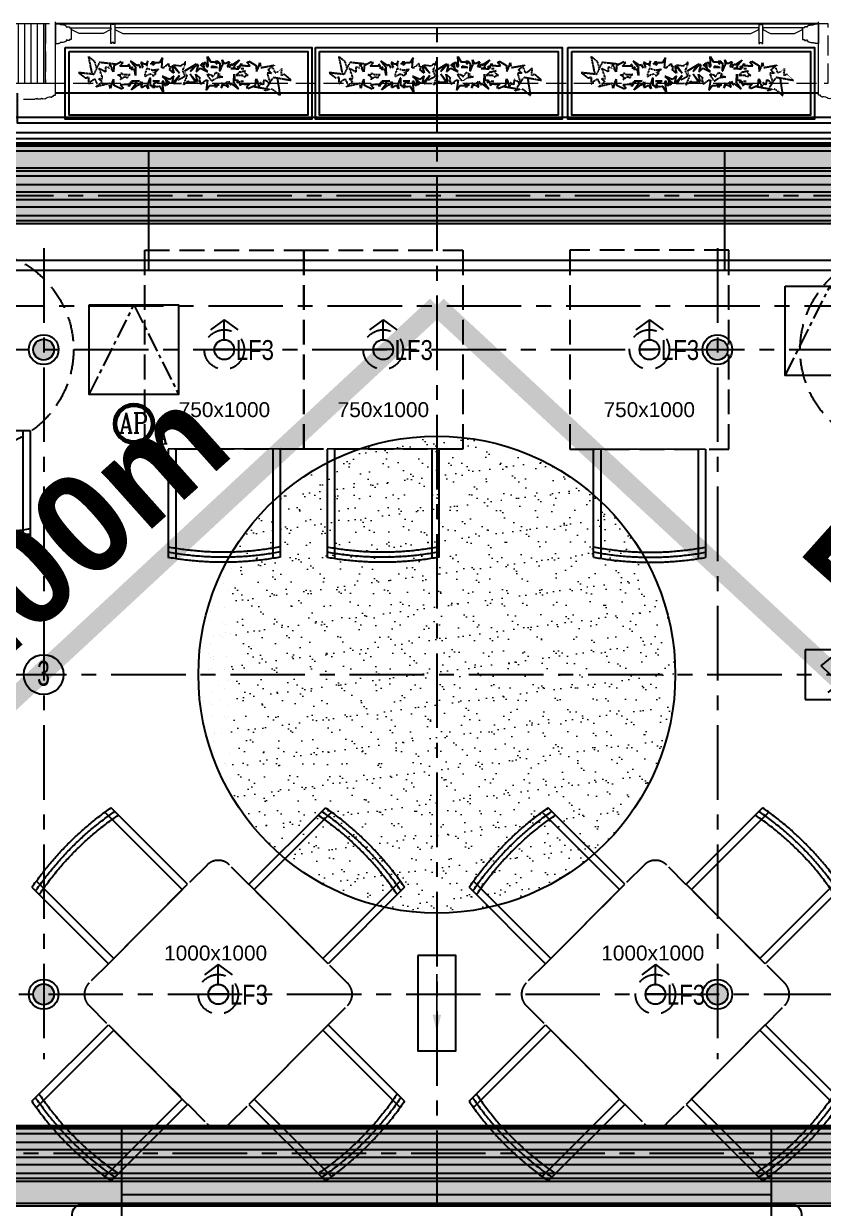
# Model space of a CAD drawing. Header units: millimetres. Extents: x -6033 to 120673, y -816267322945 to 90533.
# Drawn here: x 55271 to 59295, y 66680 to 72640 of the extents above; entities that cross this region are included whole.
import ezdxf
from ezdxf.enums import TextEntityAlignment as Align

# ---------------------------------------------------------------- set-up
doc = ezdxf.new("R2010")
doc.units = ezdxf.units.MM
for name, pattern in [('Hidden', [7.14375, 4.7625, -2.38125]), ('I-AR$0$CENTER', [2, 1.25, -0.25, 0.25, -0.25]), ('I-CEILING$0$CENTER', [2, 1.25, -0.25, 0.25, -0.25]), ('I-PLAN$0$ACAD_ISO02W100', [15, 12, -3]), ('I-PLAN$0$CENTER', [2, 1.25, -0.25, 0.25, -0.25]), ('I-PLAN$0$DASH', [0.35, 0.25, -0.1]), ('I-PLAN$0$DASHED', [19.05, 12.7, -6.35]), ('I-PLAN$0$HIDDEN2', [0.1875, 0.125, -0.0625])]:
    doc.linetypes.add(name, pattern=pattern)
for name, color, linetype, lineweight in [('I-AR$0$GZET_COL_GRID_1-200_轴线', 8, 'I-AR$0$CENTER', 25), ('I-AR$0$I-SCOPE', 252, 'Continuous', 35), ('I-CEILING$0$_ACM-A-DETL', 7, 'Continuous', 9), ('I-CEILING$0$_ACM-A-HACH', 251, 'Continuous', 9), ('I-CEILING$0$_ACM-E-EQMT-COMM', 3, 'Continuous', 35), ('I-PLAN$0$_ACM-A-WALL-HACH', 251, 'Continuous', 9), ('I-PLAN$0$I-PL-WALL-FHINISH', 73, 'Continuous', 13), ('I-PLAN$0$I-WALL', 6, 'Continuous', 13)]:
    doc.layers.add(name, color=color, linetype=linetype, lineweight=lineweight)
for name, color, linetype in [('I-AR$0$I-stairs', 2, 'Continuous'), ('I-CEILING$0$0-LIGHT-RC', 1, 'Continuous'), ('I-CEILING$0$0-LIGHT-TXT', 90, 'Continuous'), ('I-CEILING$0$EQUIP-消防', 3, 'Continuous'), ('I-CEILING$0$EQUIP_喷头', 90, 'Continuous'), ('I-CEILING$0$I-GRID', 252, 'I-CEILING$0$CENTER'), ('I-CEILING$0$I-RCP', 2, 'Continuous'), ('I-CEILING$0$I-RCP-AIR', 64, 'Continuous'), ('I-CEILING$0$I-RCP-COVER', 10, 'Continuous'), ('I-CEILING$0$I-RCP-REF', 3, 'Continuous'), ('I-PLAN$0$A-stairs', 2, 'Continuous'), ('I-PLAN$0$FURN', 1, 'Continuous'), ('I-PLAN$0$I-GRID', 252, 'I-PLAN$0$CENTER'), ('I-PLAN$0$I-PL-FURN', 1, 'I-PLAN$0$DASH'), ('I-PLAN$0$I-PL-IDS-MILL', 40, 'Continuous'), ('I-PLAN$0$I-PL-LIGHT', 1, 'I-PLAN$0$HIDDEN2'), ('I-PLAN$0$P-平面活动家具', 1, 'Continuous'), ('流线', 10, 'Continuous')]:
    doc.layers.add(name, color=color, linetype=linetype)
doc.styles.add('I-CEILING$0$_TEL_ATTDEF', font='GBENOR', dxfattribs={"width": 0.8, "height": 3, "bigfont": 'GBCBIG'})
doc.styles.add('I-CEILING$0$FS-B', font='romanc.shx', dxfattribs={"width": 0.8, "bigfont": 'zjdz.shx'})
doc.styles.add('I-CEILING$0$hztxt', font='ROS.shx', dxfattribs={"width": 0.7, "bigfont": 'HZTXT.shx'})
doc.styles.add('I-CEILING$0$I-CEILING$0$ar', font='arial.ttf', dxfattribs={"width": 0.8})
doc.styles.add('I-CEILING$0$Standard', font='arial.ttf')
doc.styles.add('I-CEILING$0$黑体', font='simhei.ttf', dxfattribs={"height": 600})
doc.styles.add('I-PLAN$0$Arial', font='ARIALUNI.ttf')
doc.styles.add('Key PLAN$0$Arial_B_2', font='arialbd.ttf', dxfattribs={"height": 5})

# ---------------------------------------------------------------- blocks, each defined once
blk = doc.blocks.new('I-AR$0$海龙_1211170131')
at = {"layer": 'I-AR$0$GZET_COL_GRID_1-200_轴线', "ltscale": 300}
blk.add_line((-2225, 70995), (116415, 70995), dxfattribs=at)
blk = doc.blocks.new('I-AR')
at = {"layer": 'I-AR$0$I-SCOPE'}
h = blk.add_hatch(dxfattribs=at)
h.set_pattern_fill('ANSI31', color=256, scale=200)
h.paths.add_polyline_path([(63300, 72640), (66630, 72640), (66630, 70889.4), (90600, 70890), (90600, 66390), (96650, 66390), (96650, 24876.4), (18340, 24876.4), (18340, 66390), (48090, 66390), (48090, 72640), (51400, 72640), (51400, 72649.9), (52869.5, 72649.9), (52869.5, 72640), (55240, 72640), (55240, 72790), (59460, 72790), (59460, 72640), (61830.5, 72640), (61830.5, 72649.9), (63300, 72649.9)], flags=16)
h.paths.add_polyline_path([(7330, 0), (7330, -1770), (11180, -1770), (11180, 0), (18450, 0), (18450, 2900), (27550, 2900), (27550, 18090), (37037.3, 18090), (37037.3, 17350), (96200, 17350), (96200, 18120), (114640, 18120), (114640, 84500), (0, 84500), (0, 0)])
at = {"layer": 'I-AR$0$I-stairs'}
for p, q in [((48630, 67090), (66100, 67090)), ((55765, 66390), (55765, 67090)), ((59035, 66390), (59035, 67090)), ((55765, 66750), (59035, 66750))]:
    blk.add_line(p, q, dxfattribs=at)
at = {"layer": 'I-AR$0$GZET_COL_GRID_1-200_轴线'}
blk.add_blockref('I-AR$0$海龙_1211170131', (225, 225), dxfattribs=at)
blk = doc.blocks.new('I-PLAN$0$091116-BRASSERIE$0$Floor_03$0$Y_03_Floor$0$3rd-Floor-rest$0$A$C41AE3FBC')
at = {"layer": 'I-PLAN$0$I-PL-FURN', "ltscale": 500}
for p, q in [((-9.62, -6), (-9.62, 15.76)), ((9.62, -6.06), (9.62, 15.7))]:
    blk.add_line(p, q, dxfattribs=at)
blk.add_lwpolyline([(11.12, 15.38), (11.12, -6.06), (-11.12, -6), (-11.12, 15.44)], dxfattribs=at)
for centre, radius, start, end in [((-0.15, -45.9), 62.31, 79.5796, 100.1371), ((-0.15, -45.25), 60.66, 79.2974, 100.4193), ((-0.14, -44.6), 59.02, 78.9991, 100.7176)]:
    blk.add_arc(centre, radius, start, end, dxfattribs=at)
blk = doc.blocks.new('I-PLAN$0$K_09291619781205151933')
at = {"layer": 'I-PLAN$0$I-PL-WALL-FHINISH'}
for points in [[(-1896.6, 97.3), (-1903.4, 97.3), (-1903.4, 100), (-1920, 100), (-1920, 0), (-1903.4, 0), (-1903.4, 2.7), (-1896.6, 2.7)], [(-1625.1, 100), (-1620.1, 100), (-1620.1, 0), (-1625.1, 0), (-1625.1, 5.1), (-1635, 5.1), (-1635, 0), (-1640, 0), (-1640, 100), (-1635, 100)], [(-1625.1, 100), (-1625.1, 95.4), (-1635, 95.4), (-1635, 100)], [(1625.1, 100), (1620.1, 100), (1620.1, 0), (1625.1, 0), (1625.1, 5.1), (1635, 5.1), (1635, 0), (1640, 0), (1640, 100), (1635, 100)], [(1625.1, 100), (1625.1, 95.4), (1635, 95.4), (1635, 100)], [(1896.6, 97.3), (1903.4, 97.3), (1903.4, 100), (1920, 100), (1920, 0), (1903.4, 0), (1903.4, 2.7), (1896.6, 2.7)]]:
    blk.add_lwpolyline(points, dxfattribs=at)
for points in [[(-1864.5, 84.5), (-1864.5, 81.8), (-1861.1, 81.8), (-1861.1, 84.5), (-1849.6, 84.5), (-1849.6, 80), (-1840, 80), (-1840, 20), (-1849.6, 20), (-1849.6, 15.5), (-1861.1, 15.5), (-1861.1, 18.2), (-1864.5, 18.2), (-1864.5, 15.5, -0.002927)], [(1864.5, 84.5), (1864.5, 81.8), (1861.1, 81.8), (1861.1, 84.5), (1849.6, 84.5), (1849.6, 80), (1840, 80), (1840, 20), (1849.6, 20), (1849.6, 15.5), (1861.1, 15.5), (1861.1, 18.2), (1864.5, 18.2), (1864.5, 15.5, 0.002927)]]:
    blk.add_lwpolyline(points, format="xyb", dxfattribs=at)
for points in [[(-1840, 80), (-1640, 80), (-1640, 70), (-1680, 50), (-1800, 50), (-1840, 70)], [(1620.1, 80), (-1620.1, 80), (-1620.1, 70), (-1580.1, 50), (1580.1, 50), (1620.1, 70)], [(1840, 80), (1640, 80), (1640, 70), (1680, 50), (1800, 50), (1840, 70)]]:
    blk.add_lwpolyline(points, close=True, dxfattribs=at)
for points in [[(-1893.7, 95), (-1894.1, 94.9), (-1894.4, 95), (-1894.9, 95.1), (-1895.4, 95.4), (-1895.8, 95.8), (-1896.3, 96.5), (-1896.6, 97.3)], [(-1885.1, 94.3), (-1887.4, 94.6), (-1890.9, 94.9), (-1892.3, 95), (-1893.7, 95)], [(-1864.5, 84.5), (-1864.8, 85.9), (-1865.4, 87.1), (-1869.1, 90.2), (-1872.6, 92), (-1878.1, 93.4), (-1885.1, 94.3)], [(1864.5, 84.5), (1864.8, 85.9), (1865.4, 87.1), (1869.1, 90.2), (1872.6, 92), (1878.1, 93.4), (1885.1, 94.3)], [(1885.1, 94.3), (1887.4, 94.6), (1890.9, 94.9), (1892.3, 95), (1893.7, 95)], [(1893.7, 95), (1894.1, 94.9), (1894.4, 95), (1894.9, 95.1), (1895.4, 95.4), (1895.8, 95.8), (1896.3, 96.5), (1896.6, 97.3)], [(-1893.7, 5), (-1894.1, 5.1), (-1894.4, 5), (-1894.9, 4.9), (-1895.4, 4.6), (-1895.8, 4.2), (-1896.3, 3.5), (-1896.6, 2.7)], [(-1885.1, 5.7), (-1887.4, 5.4), (-1890.9, 5.1), (-1892.3, 5), (-1893.7, 5)], [(-1864.5, 15.5), (-1864.8, 14.1), (-1865.4, 12.9), (-1869.1, 9.8), (-1872.6, 8), (-1878.1, 6.6), (-1885.1, 5.7)], [(1864.5, 15.5), (1864.8, 14.1), (1865.4, 12.9), (1869.1, 9.8), (1872.6, 8), (1878.1, 6.6), (1885.1, 5.7)], [(1885.1, 5.7), (1887.4, 5.4), (1890.9, 5.1), (1892.3, 5), (1893.7, 5)], [(1893.7, 5), (1894.1, 5.1), (1894.4, 5), (1894.9, 4.9), (1895.4, 4.6), (1895.8, 4.2), (1896.3, 3.5), (1896.6, 2.7)]]:
    blk.add_spline(points, degree=3, dxfattribs=at)
blk = doc.blocks.new('I-PLAN$0$K_09291619781205185865')
at = {"layer": 'I-PLAN$0$I-PL-IDS-MILL'}
blk.add_lwpolyline([(2869.4, 1800), (-3010.6, 1800, 0.414214), (-3510.6, 1300), (-3510.6, 550, 0.554397), (-3222.8, 370.3), (-3262.3, 451.1, -0.554397), (-3420.6, 550), (-3420.6, 1300, -0.414214), (-3010.6, 1710), (2869.4, 1710, -0.414214), (3279.4, 1300), (3279.4, 550, -0.554397), (3121.2, 451.1), (3081.7, 370.3, 0.554397), (3369.4, 550), (3369.4, 1300, 0.414214)], format="xyb", close=True, dxfattribs=at)
at = {"layer": 'I-PLAN$0$I-PL-IDS-MILL', "color": 8}
blk.add_lwpolyline([(3243.6, 431.3), (3259.5, 405.8, 0.258654), (3339.4, 550), (3339.4, 1300, 0.414214), (2869.4, 1770), (-3010.6, 1770, 0.414214), (-3480.6, 1300), (-3480.6, 550, 0.258654), (-3400.6, 405.8), (-3384.7, 431.3, -0.258654), (-3450.6, 550), (-3450.6, 1300, -0.414214), (-3010.6, 1740), (2869.4, 1740, -0.414214), (3309.4, 1300), (3309.4, 550, -0.258654)], format="xyb", close=True, dxfattribs=at)
for points in [[(-1520.6, 1110), (-1520.6, 1710)], [(1379.4, 1110), (1379.4, 1710)]]:
    blk.add_lwpolyline(points, dxfattribs=at)
at = {"layer": 'I-PLAN$0$I-PL-IDS-MILL'}
blk.add_lwpolyline([(-3247.2, 420.3), (-2970.6, 420.3, 0.414214), (-2870.6, 520.3), (-2870.6, 930, -0.414214), (-2640.6, 1160), (2499.4, 1160, -0.414214), (2729.4, 930), (2729.4, 520.3, 0.414214), (2829.4, 420.3), (3106.1, 420.3)], format="xyb", dxfattribs=at)
at = {"layer": 'I-PLAN$0$I-PL-IDS-MILL', "color": 8}
blk.add_lwpolyline([(-3222.8, 370.3), (-2970.6, 370.3, 0.414214), (-2820.6, 520.3), (-2820.6, 930, -0.414214), (-2640.6, 1110), (2499.4, 1110, -0.414214), (2679.4, 930), (2679.4, 520.3, 0.414214), (2829.4, 370.3), (3081.7, 370.3)], format="xyb", dxfattribs=at)
blk = doc.blocks.new('I-PLAN$0$2008092313492155')
at = {"color": 8}
for p, q in [((138, 183), (67, 32)), ((341, 160), (138, 183)), ((-125, 54), (-36, -13)), ((67, 32), (-125, 54)), ((-36, -13), (0, 0)), ((0, 0), (-1, -88)), ((-1, -88), (50, -41)), ((50, -41), (79, -25)), ((79, -25), (109, -88))]:
    blk.add_line(p, q, dxfattribs=at)
at = {"color": 8, "linetype": 'Continuous'}
for p, q in [((272, 177), (263, 132)), ((285, 122), (272, 177)), ((413, 191), (328, 145)), ((395, 135), (435, 180)), ((413, 179), (413, 191)), ((435, 180), (413, 179)), ((413, 179), (413, 179)), ((435, 180), (435, 180)), ((504, 161), (503, 137)), ((525, 127), (504, 161)), ((504, 161), (504, 161)), ((623, 139), (530, 203)), ((530, 203), (602, 117)), ((635, 151), (623, 150)), ((623, 150), (623, 139)), ((623, 150), (623, 150)), ((635, 151), (635, 151)), ((660, 109), (635, 151)), ((669, 182), (658, 181)), ((658, 181), (683, 119)), ((658, 181), (658, 181)), ((669, 182), (669, 182)), ((700, 162), (669, 182)), ((700, 162), (700, 162)), ((711, 162), (700, 162)), ((711, 162), (711, 162)), ((721, 162), (711, 162)), ((722, 152), (721, 162)), ((748, 201), (722, 152)), ((733, 141), (748, 201)), ((798, 164), (776, 163)), ((798, 186), (798, 164)), ((798, 186), (798, 186)), ((809, 186), (798, 186)), ((809, 186), (809, 186)), ((819, 186), (809, 186)), ((812, 146), (831, 186)), ((843, 176), (812, 146)), ((819, 186), (819, 186)), ((831, 186), (819, 186)), ((864, 177), (843, 176)), ((843, 176), (843, 176)), ((864, 177), (864, 177)), ((886, 177), (864, 177)), ((886, 177), (886, 177)), ((896, 177), (886, 177)), ((934, 242), (896, 177)), ((896, 177), (896, 177)), ((923, 114), (934, 242)), ((1211, 79), (1358, 166)), ((1358, 166), (1284, 68)), ((1284, 68), (1367, 156)), ((1379, 155), (1354, 66)), ((1358, 166), (1358, 166)), ((1367, 156), (1379, 155)), ((1411, 154), (1411, 154)), ((1502, 67), (1411, 154)), ((1411, 154), (1422, 154)), ((1422, 154), (1422, 154)), ((1422, 154), (1433, 153)), ((1433, 163), (1433, 175)), ((1433, 175), (1433, 175)), ((1433, 175), (1445, 174)), ((1433, 153), (1433, 163)), ((1433, 163), (1433, 163)), ((1433, 153), (1433, 153)), ((1445, 174), (1454, 118)), ((1445, 174), (1445, 174)), ((1454, 118), (1457, 184)), ((1457, 184), (1479, 183)), ((1479, 183), (1485, 131)), ((1479, 183), (1479, 183)), ((1506, 130), (1497, 258)), ((1497, 258), (1534, 193)), ((1534, 193), (1534, 193)), ((1534, 193), (1544, 192)), ((1544, 192), (1544, 192)), ((1544, 192), (1566, 191)), ((1566, 191), (1566, 191)), ((1566, 191), (1588, 191)), ((1588, 191), (1618, 159)), ((1588, 191), (1588, 191)), ((1618, 159), (1600, 200)), ((1600, 200), (1611, 200)), ((1611, 200), (1611, 200)), ((1611, 200), (1621, 199)), ((1621, 199), (1621, 199)), ((1621, 199), (1633, 199)), ((1633, 199), (1632, 177)), ((1632, 177), (1654, 176)), ((1633, 199), (1633, 199)), ((1654, 176), (1648, 79)), ((1682, 214), (1708, 164)), ((1696, 153), (1682, 214)), ((1684, 143), (1685, 154)), ((1685, 154), (1685, 154)), ((1685, 154), (1696, 153)), ((1708, 164), (1709, 174)), ((1709, 174), (1719, 174)), ((1719, 174), (1719, 174)), ((1719, 174), (1730, 174)), ((1730, 174), (1761, 192)), ((1730, 174), (1730, 174)), ((1773, 192), (1746, 131)), ((1761, 192), (1761, 192)), ((1761, 192), (1773, 192)), ((1769, 120), (1795, 161)), ((1773, 192), (1773, 192)), ((1795, 161), (1795, 161)), ((1795, 161), (1807, 160)), ((1806, 149), (1901, 212)), ((1807, 160), (1806, 149)), ((1807, 160), (1807, 160)), ((1901, 212), (1827, 126)), ((1904, 135), (1926, 168)), ((1926, 168), (1926, 144)), ((1926, 168), (1926, 168)), ((1995, 186), (2017, 185)), ((1995, 186), (1995, 186)), ((2035, 140), (1995, 186)), ((2017, 197), (2102, 149)), ((2017, 185), (2017, 197)), ((2017, 185), (2017, 185)), ((2102, 149), (2102, 149)), ((2102, 149), (2112, 149)), ((2144, 126), (2158, 180)), ((2158, 180), (2166, 135)), ((295, 123), (285, 122)), ((295, 123), (295, 123)), ((295, 111), (295, 123)), ((295, 111), (295, 111)), ((295, 99), (295, 111)), ((295, 99), (295, 99)), ((315, 64), (295, 99)), ((318, 123), (315, 64)), ((315, 64), (315, 64)), ((318, 145), (318, 123)), ((318, 145), (318, 145)), ((328, 145), (318, 145)), ((318, 123), (318, 123)), ((328, 145), (328, 145)), ((395, 135), (395, 135)), ((405, 135), (395, 135)), ((405, 135), (405, 135)), ((427, 135), (405, 135)), ((448, 136), (427, 135)), ((427, 135), (427, 135)), ((448, 136), (448, 136)), ((460, 136), (448, 136)), ((460, 136), (460, 136)), ((482, 136), (460, 136)), ((482, 136), (482, 136)), ((493, 136), (482, 136)), ((503, 137), (493, 136)), ((493, 136), (493, 136)), ((503, 137), (503, 137)), ((525, 127), (525, 127)), ((525, 115), (525, 127)), ((525, 115), (525, 115)), ((526, 104), (525, 115)), ((553, 126), (526, 104)), ((526, 104), (526, 104)), ((537, 94), (553, 126)), ((547, 94), (537, 94)), ((547, 94), (547, 94)), ((559, 94), (547, 94)), ((559, 94), (559, 94)), ((571, 94), (559, 94)), ((581, 95), (571, 94)), ((571, 94), (571, 94)), ((581, 105), (581, 95)), ((581, 105), (581, 105)), ((594, 19), (581, 105)), ((581, 95), (581, 95)), ((602, 117), (592, 117)), ((592, 117), (594, 19)), ((594, 19), (594, 19)), ((683, 119), (671, 119)), ((671, 119), (671, 119)), ((683, 119), (683, 119)), ((745, 141), (733, 141)), ((745, 141), (745, 141)), ((944, 114), (923, 114)), ((927, 7), (927, 7)), ((937, 7), (927, 7)), ((927, 7), (1023, -76)), ((937, 7), (937, 7)), ((1021, -32), (937, 7)), ((1019, 136), (1007, 136)), ((1019, 136), (1019, 136)), ((1074, 47), (1019, 92)), ((1019, 92), (1019, 92)), ((1075, 15), (1021, -32)), ((1062, 137), (1051, 137)), ((1051, 137), (1074, 47)), ((1055, -75), (1075, 15)), ((1144, 48), (1062, 137)), ((1145, 17), (1066, -75)), ((1072, 147), (1072, 147)), ((1162, 137), (1072, 147)), ((1072, 147), (1144, 48)), ((1076, -85), (1145, 17)), ((1349, -66), (1282, 37)), ((1282, 37), (1359, -56)), ((1352, 34), (1405, -14)), ((1371, -56), (1352, 34)), ((1354, 66), (1410, 110)), ((1410, 110), (1410, 110)), ((1410, 110), (1492, 67)), ((1485, 131), (1506, 130)), ((1485, 131), (1485, 131)), ((1492, 67), (1502, 67)), ((1492, 67), (1492, 67)), ((1502, 67), (1502, 67)), ((1539, 122), (1539, 122)), ((1561, 122), (1539, 122)), ((1539, 122), (1623, 119)), ((1551, 134), (1561, 133)), ((1623, 119), (1551, 134)), ((1561, 133), (1573, 133)), ((1561, 133), (1561, 133)), ((1573, 133), (1583, 132)), ((1573, 133), (1573, 133)), ((1583, 132), (1595, 132)), ((1583, 132), (1583, 132)), ((1595, 132), (1595, 132)), ((1648, 79), (1658, 78)), ((1648, 79), (1648, 79)), ((1658, 78), (1684, 143)), ((1658, 78), (1658, 78)), ((1684, 143), (1684, 143)), ((1746, 131), (1758, 130)), ((1746, 131), (1746, 131)), ((1758, 130), (1758, 130)), ((1848, 114), (1790, 106)), ((1790, 106), (1858, 103)), ((1790, 106), (1790, 106)), ((1827, 126), (1837, 126)), ((1830, -62), (1834, 35)), ((1834, 35), (1834, 35)), ((1834, 35), (1842, -51)), ((1837, 126), (1837, 114)), ((1837, 114), (1837, 114)), ((1837, 114), (1848, 114)), ((1848, 114), (1848, 114)), ((1858, 103), (1858, 103)), ((1858, 103), (1870, 103)), ((1870, 103), (1870, 103)), ((1870, 103), (1881, 103)), ((1876, 135), (1903, 112)), ((1891, 102), (1876, 135)), ((1881, 103), (1881, 103)), ((1881, 103), (1891, 102)), ((1903, 112), (1904, 123)), ((1903, 112), (1903, 112)), ((1904, 123), (1904, 135)), ((1904, 135), (1904, 135)), ((1904, 123), (1904, 123)), ((1922, 108), (1933, 107)), ((1926, 144), (1926, 144)), ((1926, 144), (1936, 144)), ((1933, 107), (1944, 107)), ((1933, 107), (1933, 107)), ((1936, 144), (1936, 144)), ((1936, 144), (1948, 143)), ((1944, 107), (1956, 106)), ((1944, 107), (1944, 107)), ((1948, 143), (1948, 143)), ((1948, 143), (1970, 143)), ((1956, 106), (1956, 106)), ((1970, 143), (1970, 143)), ((1970, 143), (1981, 142)), ((1981, 142), (1981, 142)), ((1981, 142), (2003, 141)), ((2003, 141), (2003, 141)), ((2003, 141), (2025, 141)), ((2025, 141), (2025, 141)), ((2025, 141), (2035, 140)), ((2035, 140), (2035, 140)), ((2112, 149), (2111, 127)), ((2111, 127), (2113, 68)), ((2111, 127), (2111, 127)), ((2112, 149), (2112, 149)), ((2113, 68), (2133, 103)), ((2113, 68), (2113, 68)), ((2133, 103), (2134, 115)), ((2133, 103), (2133, 103)), ((2134, 115), (2134, 126)), ((2134, 126), (2134, 126)), ((2134, 126), (2144, 126)), ((2134, 115), (2134, 115)), ((278, -144), (267, -100)), ((289, -89), (278, -144)), ((299, -89), (289, -89)), ((317, -29), (299, -66)), ((299, -66), (299, -66)), ((299, -66), (299, -77)), ((299, -77), (299, -77)), ((299, -77), (299, -89)), ((299, -89), (299, -89)), ((322, -89), (317, -29)), ((317, -29), (317, -29)), ((323, -110), (322, -89)), ((322, -89), (322, -89)), ((333, -110), (323, -110)), ((323, -110), (323, -110)), ((420, -153), (333, -110)), ((333, -110), (333, -110)), ((399, -97), (441, -141)), ((409, -97), (399, -97)), ((399, -97), (399, -97)), ((431, -97), (409, -97)), ((409, -97), (409, -97)), ((419, -141), (420, -153)), ((419, -141), (419, -141)), ((441, -141), (419, -141)), ((453, -96), (431, -97)), ((431, -97), (431, -97)), ((441, -141), (441, -141)), ((464, -96), (453, -96)), ((453, -96), (453, -96)), ((486, -96), (464, -96)), ((464, -96), (464, -96)), ((497, -95), (486, -96)), ((486, -96), (486, -96)), ((508, -95), (497, -95)), ((497, -95), (497, -95)), ((510, -119), (508, -95)), ((508, -95), (508, -95)), ((529, -85), (510, -119)), ((510, -119), (510, -119)), ((557, -83), (529, -62)), ((529, -62), (529, -62)), ((529, -62), (529, -73)), ((529, -73), (529, -73)), ((529, -73), (529, -85)), ((529, -85), (529, -85)), ((537, -161), (606, -72)), ((628, -93), (537, -161)), ((540, -51), (557, -83)), ((550, -51), (540, -51)), ((562, -51), (550, -51)), ((550, -51), (550, -51)), ((573, -51), (562, -51)), ((562, -51), (562, -51)), ((642, -49), (573, -51)), ((573, -51), (573, -51)), ((584, -61), (642, -49)), ((595, -60), (584, -61)), ((584, -61), (584, -61)), ((595, -72), (595, -60)), ((595, -60), (595, -60)), ((606, -72), (595, -72)), ((628, -105), (628, -93)), ((640, -104), (628, -105)), ((628, -105), (628, -105)), ((663, -62), (640, -104)), ((640, -104), (640, -104)), ((642, -49), (642, -49)), ((663, -134), (686, -71)), ((663, -134), (663, -134)), ((675, -134), (663, -134)), ((686, -71), (675, -72)), ((675, -72), (675, -72)), ((705, -113), (675, -134)), ((675, -134), (675, -134)), ((686, -71), (686, -71)), ((716, -113), (705, -113)), ((705, -113), (705, -113)), ((727, -113), (716, -113)), ((716, -113), (716, -113)), ((755, -150), (726, -103)), ((726, -103), (727, -113)), ((738, -91), (755, -150)), ((749, -91), (738, -91)), ((772, -14), (749, -81)), ((749, -81), (749, -81)), ((749, -81), (749, -91)), ((749, -91), (749, -91)), ((772, -14), (772, -14)), ((782, -14), (772, -14)), ((782, -112), (782, -14)), ((782, -14), (782, -14)), ((803, -111), (782, -112)), ((804, -133), (803, -111)), ((815, -133), (804, -133)), ((804, -133), (804, -133)), ((893, -51), (809, -53)), ((809, -53), (881, -63)), ((825, -133), (815, -133)), ((815, -133), (815, -133)), ((850, -64), (816, -93)), ((816, -93), (837, -133)), ((848, -122), (816, -93)), ((837, -133), (825, -133)), ((825, -133), (825, -133)), ((870, -122), (848, -122)), ((848, -122), (848, -122)), ((850, -64), (850, -64)), ((860, -64), (850, -64)), ((871, -63), (860, -64)), ((860, -64), (860, -64)), ((892, -121), (870, -122)), ((870, -122), (870, -122)), ((871, -52), (893, -51)), ((871, -63), (871, -63)), ((881, -63), (871, -63)), ((902, -121), (892, -121)), ((892, -121), (892, -121)), ((893, -51), (893, -51)), ((942, -185), (902, -121)), ((902, -121), (902, -121)), ((948, -57), (926, -57)), ((926, -57), (942, -185)), ((948, -57), (948, -57)), ((957, -109), (948, -57)), ((978, -108), (957, -109)), ((957, -109), (957, -109)), ((977, -42), (978, -108)), ((990, -98), (977, -42)), ((1001, -98), (990, -98)), ((990, -98), (990, -98)), ((1011, -76), (1001, -76)), ((1001, -76), (1001, -76)), ((1001, -76), (1001, -86)), ((1001, -86), (1001, -86)), ((1001, -86), (1001, -98)), ((1001, -98), (1001, -98)), ((1011, -76), (1011, -76)), ((1023, -76), (1011, -76)), ((1021, -32), (1021, -32)), ((1023, -76), (1023, -76)), ((1066, -75), (1055, -75)), ((1173, -84), (1076, -85)), ((1076, -85), (1076, -85)), ((1252, -63), (1349, -66)), ((1349, -66), (1349, -66)), ((1359, -56), (1371, -56)), ((1403, -58), (1403, -58)), ((1403, -58), (1414, -58)), ((1405, -14), (1405, -14)), ((1478, -40), (1500, -41)), ((1500, -41), (1481, -168)), ((1481, -168), (1523, -106)), ((1523, -106), (1533, -106)), ((1523, -106), (1523, -106)), ((1533, -106), (1554, -107)), ((1533, -106), (1533, -106)), ((1554, -107), (1576, -108)), ((1554, -107), (1554, -107)), ((1576, -108), (1609, -79)), ((1576, -108), (1576, -108)), ((1609, -79), (1587, -118)), ((1587, -118), (1599, -119)), ((1599, -119), (1609, -119)), ((1599, -119), (1599, -119)), ((1609, -119), (1621, -120)), ((1609, -119), (1609, -119)), ((1621, -120), (1621, -98)), ((1621, -98), (1643, -99)), ((1621, -120), (1621, -120)), ((1687, -79), (1669, -138)), ((1669, -138), (1698, -91)), ((1676, -78), (1687, -79)), ((1676, -78), (1676, -78)), ((1698, -91), (1698, -101)), ((1698, -101), (1708, -101)), ((1708, -101), (1720, -102)), ((1708, -101), (1708, -101)), ((1720, -102), (1720, -102)), ((1720, -102), (1749, -123)), ((1739, -60), (1739, -60)), ((1739, -60), (1751, -61)), ((1761, -123), (1739, -60)), ((1749, -123), (1761, -123)), ((1749, -123), (1749, -123)), ((1751, -61), (1751, -61)), ((1761, -123), (1761, -123)), ((1763, -51), (1785, -94)), ((1785, -94), (1797, -94)), ((1785, -94), (1785, -94)), ((1797, -83), (1887, -153)), ((1797, -94), (1797, -83)), ((1797, -94), (1797, -94)), ((1820, -62), (1830, -62)), ((1887, -153), (1820, -62)), ((1842, -41), (1852, -42)), ((1842, -41), (1842, -41)), ((1842, -51), (1842, -41)), ((1842, -51), (1842, -51)), ((1852, -42), (1864, -42)), ((1852, -42), (1852, -42)), ((1864, -42), (1876, -42)), ((1864, -42), (1864, -42)), ((1886, -43), (1868, -74)), ((1868, -74), (1897, -53)), ((1876, -42), (1886, -43)), ((1876, -42), (1876, -42)), ((1897, -53), (1896, -65)), ((1896, -65), (1896, -77)), ((1896, -65), (1896, -65)), ((1896, -77), (1896, -77)), ((1896, -77), (1915, -112)), ((1897, -53), (1897, -53)), ((1915, -112), (1917, -88)), ((1915, -112), (1915, -112)), ((1916, -51), (1926, -51)), ((1917, -88), (1927, -88)), ((1917, -88), (1917, -88)), ((1926, -51), (1926, -51)), ((1926, -51), (1938, -52)), ((1927, -88), (1939, -88)), ((1927, -88), (1927, -88)), ((1938, -52), (1938, -52)), ((1938, -52), (1950, -52)), ((1939, -88), (1961, -89)), ((1939, -88), (1939, -88)), ((1950, -52), (1950, -52)), ((1961, -89), (1972, -90)), ((1961, -89), (1961, -89)), ((1972, -90), (1994, -90)), ((1972, -90), (1972, -90)), ((2026, -92), (1983, -134)), ((1983, -134), (1983, -134)), ((1983, -134), (2005, -135)), ((1994, -90), (2016, -91)), ((1994, -90), (1994, -90)), ((2004, -147), (2092, -106)), ((2005, -135), (2004, -147)), ((2005, -135), (2005, -135)), ((2016, -91), (2026, -92)), ((2016, -91), (2016, -91)), ((2026, -92), (2026, -92)), ((2092, -106), (2102, -106)), ((2092, -106), (2092, -106)), ((2102, -106), (2103, -85)), ((2102, -106), (2102, -106)), ((2103, -85), (2109, -25)), ((2103, -85), (2103, -85)), ((2109, -25), (2109, -25)), ((2109, -25), (2127, -62)), ((2127, -62), (2126, -74)), ((2126, -74), (2126, -85)), ((2126, -74), (2126, -74)), ((2126, -85), (2136, -86)), ((2126, -85), (2126, -85)), ((2127, -62), (2127, -62)), ((2136, -86), (2146, -141)), ((2146, -141), (2157, -97))]:
    blk.add_line(p, q, dxfattribs=at)
at = {"color": 8}
for points in [[(48, 42), (3, 256), (74, 199), (103, 108)], [(945, 116), (1007, 170), (1011, 134), (1030, 134), (1021, 96)], [(1124, -38), (1218, 11), (1186, 78), (1227, 191), (1162, 137)], [(263, -83), (97, -123), (172, -58), (127, -22), (181, -19), (135, 110), (216, 65), (222, 131), (262, 105), (251, 134)], [(459, 1), (405, -31), (420, -11), (370, 27), (402, 25), (414, 50), (441, 29), (524, 33), (490, 0), (488, -14), (459, 1)], [(1211, 79), (1239, 10), (1191, -100), (1259, -50)], [(1560, 3), (1606, 56), (1649, 37), (1622, 21), (1693, 0), (1615, -11), (1551, -53), (1509, 7), (1497, 37), (1552, 24), (1560, 7)], [(1926, 69), (1978, 77), (1963, 58), (2010, 17), (1978, 20), (1965, -4), (1939, 19), (1856, 20), (1892, 51), (1895, 65), (1924, 62)], [(2078, -120), (2279, -155), (2220, -174), (2329, -3), (2550, -41), (2465, 31), (2428, 20), (2433, 108), (2380, 63), (2351, 50), (2324, 114)], [(2170, 118), (2337, 148), (2259, 88), (2302, 49), (2248, 49), (2287, -82), (2208, -32), (2198, -98), (2160, -70), (2169, -99)], [(1477, -41), (1413, -92), (1411, -56), (1392, -55), (1403, -18)], [(2377, -19), (2410, -235), (2342, -174), (2301, -153)]]:
    blk.add_lwpolyline(points, dxfattribs=at)
blk.add_lwpolyline([(784, 38), (817, 16), (854, 45), (823, 53), (886, 93), (808, 82), (735, 107), (711, 38), (708, 5), (756, 32), (784, 38)], close=True, dxfattribs=at)
blk = doc.blocks.new('I-PLAN')
at = {"layer": 'I-PLAN$0$_ACM-A-WALL-HACH'}
h = blk.add_hatch(dxfattribs=at)
h.set_pattern_fill('ANSI31', color=256, scale=10, angle=45)
h.paths.add_polyline_path([(52920, 72340), (55380, 72340), (55380, 72640), (52920, 72640)])
at = {"layer": 'I-PLAN$0$A-stairs'}
blk.add_lwpolyline([(59460, 72290), (59460, 72140), (55240, 72140), (55240, 72290)], dxfattribs=at)
blk.add_lwpolyline([(55545, 66440), (55515, 66440), (55515, 66650, -0.414214), (55565, 66700), (59135, 66700, -0.414214), (59185, 66650), (59185, 66440), (59155, 66440)], format="xyb", dxfattribs=at)
at = {"layer": 'I-PLAN$0$I-GRID', "ltscale": 300}
for points in [[(57350, 74271.9), (57350, 60523.9)], [(47311.1, 69365), (67518.9, 69365)]]:
    blk.add_lwpolyline(points, dxfattribs=at)
at = {"layer": 'I-PLAN$0$I-PL-FURN', "ltscale": 500}
for points in [[(56680, 70500.1), (55880, 70500.1), (55880, 71500.1), (56680, 71500.1)], [(57480, 70500.1), (56680, 70500.1), (56680, 71500.1), (57480, 71500.1)], [(58020, 70500.1), (58820, 70500.1), (58820, 71500.1), (58020, 71500.1)]]:
    blk.add_lwpolyline(points, close=True, dxfattribs=at)
for points in [[(56306.6, 67106.1), (56900.5, 67700.1, 0.414214), (56900.5, 67813.2), (56306.6, 68407.2, 0.414214), (56193.4, 68407.2), (55599.5, 67813.2, 0.414214), (55599.5, 67700.1), (56193.4, 67106.1, 0.414214)], [(58506.6, 67106.1), (59100.5, 67700.1, 0.414214), (59100.5, 67813.2), (58506.6, 68407.2, 0.414214), (58393.4, 68407.2), (57799.5, 67813.2, 0.414214), (57799.5, 67700.1), (58393.4, 67106.1, 0.414214)]]:
    blk.add_lwpolyline(points, format="xyb", close=True, dxfattribs=at)
for centre in [(55021.4, 71000.1), (59678.6, 71000.1)]:
    blk.add_circle(centre, 500, dxfattribs=at)
at = {"layer": 'I-PLAN$0$I-PL-IDS-MILL'}
for points in [[(55480, 72519.9), (56720, 72519.9), (56720, 72159.9), (55480, 72159.9)], [(55500, 72499.9), (56700, 72499.9), (56700, 72179.9), (55500, 72179.9)], [(56740, 72519.9), (57980, 72519.9), (57980, 72159.9), (56740, 72159.9)], [(56760, 72499.9), (57960, 72499.9), (57960, 72179.9), (56760, 72179.9)], [(58010, 72519.9), (59250, 72519.9), (59250, 72159.9), (58010, 72159.9)], [(58030, 72499.9), (59230, 72499.9), (59230, 72179.9), (58030, 72179.9)]]:
    blk.add_lwpolyline(points, close=True, dxfattribs=at)
at = {"layer": 'I-PLAN$0$I-PL-LIGHT', "linetype": 'I-PLAN$0$DASHED', "ltscale": 10}
for centre in [(56280, 71000.1), (57080, 71000.1), (58420, 71000.1), (56250, 67756.6), (58450, 67756.6)]:
    blk.add_circle(centre, 100, dxfattribs=at)
at = {"layer": 'I-PLAN$0$I-PL-WALL-FHINISH'}
for points in [[(55270, 72260), (55327, 72260, -0.37825), (55331.8, 72263, 0.623496), (55336.5, 72265, 0.284819), (55360.4, 72265, 0.636149), (55367.5, 72263, 0.282378), (55379.8, 72263.5, -0.186128), (55408.1, 72272.1, 0.824383), (55414, 72273.1), (55416.4, 72273.1, -0.262247), (55420, 72276.1), (55420, 72280.1), (55430, 72280.1), (55430, 72649.9)], [(59430, 72340), (59430, 72260), (59373, 72260, 0.37825), (59368.2, 72263, -0.623496), (59363.5, 72265, -0.284819), (59339.6, 72265, -0.636149), (59332.5, 72263, -0.282378), (59320.2, 72263.5, 0.186128), (59291.9, 72272.1, -0.824383), (59286, 72273.1), (59283.6, 72273.1, 0.262247), (59280, 72276.1), (59280, 72280.1), (59270, 72280.1), (59270, 72649.9)]]:
    blk.add_lwpolyline(points, format="xyb", dxfattribs=at)
at = {"layer": 'I-PLAN$0$I-WALL'}
blk.add_lwpolyline([(52920, 72340), (55380, 72340), (55380, 72640), (52920, 72640)], close=True, dxfattribs=at)
at = {"layer": 'I-PLAN$0$I-WALL', "color": 8, "linetype": 'I-PLAN$0$DASH', "ltscale": 400}
blk.add_lwpolyline([(55380, 72340), (59320, 72340), (59320, 72640), (55380, 72640)], close=True, dxfattribs=at)
at = {"layer": 'I-PLAN$0$I-PL-FURN', "xscale": 0.4, "yscale": 0.4, "zscale": 0.4}
for p in [(55596.5, 72371.9), (56856.5, 72371.9), (58126.5, 72371.9)]:
    blk.add_blockref('I-PLAN$0$2008092313492155', p, dxfattribs=at)
at = {"layer": 'I-PLAN$0$I-PL-IDS-MILL'}
blk.add_blockref('I-PLAN$0$K_09291619781205185865', (57420.6, 70290.1), dxfattribs=at)
at = {"layer": 'I-PLAN$0$I-PL-WALL-FHINISH'}
blk.add_blockref('I-PLAN$0$K_09291619781205151933', (57350, 72539.9), dxfattribs=at)
at = {"layer": 'I-PLAN$0$P-平面活动家具', "yscale": 25.39999999990687, "zscale": 25.39999999990687}
for p, xscale, rotation in [((55021.4, 70440.1), 25.39999999990687, 180), ((56280, 70346.9), -25.39999999990687, 180), ((57080, 70346.9), -25.39999999990687, 180), ((58420, 70346.9), 25.39999999990687, 180), ((55788.2, 68218.4), -25.39999999990687, 45), ((56711.8, 68218.4), 25.39999999990687, 315), ((57988.2, 68218.4), -25.39999999990687, 45), ((58911.8, 68218.4), 25.39999999990687, 315), ((55788.2, 67294.8), 25.39999999990687, 135), ((56711.8, 67294.8), -25.39999999990687, 225), ((57988.2, 67294.8), 25.39999999990687, 135), ((58911.8, 67294.8), -25.39999999990687, 225)]:
    blk.add_blockref('I-PLAN$0$091116-BRASSERIE$0$Floor_03$0$Y_03_Floor$0$3rd-Floor-rest$0$A$C41AE3FBC', p, dxfattribs=dict(at, xscale=xscale, rotation=rotation))
at = {"layer": 'I-PLAN$0$FURN', "linetype": 'I-PLAN$0$ACAD_ISO02W100', "char_height": 75, "style": 'I-PLAN$0$Arial'}
for s, insert, attachment_point in [('750{\\fArial Unicode MS|b0|i0|c134|p34;x1000}', (56050.8, 70735.7), 1), ('750{\\fArial Unicode MS|b0|i0|c134|p34;x1000}', (56850.8, 70735.7), 1), ('750{\\fArial Unicode MS|b0|i0|c134|p34;x1000}', (58649.2, 70735.7), 3), ('{\\fArial Unicode MS|b0|i0|c134|p34;1000x}1000', (55977.4, 68001.9), 1), ('{\\fArial Unicode MS|b0|i0|c134|p34;1000x}1000', (58177.4, 68001.9), 1)]:
    blk.add_mtext_dynamic_manual_height_columns(s, width=181404.2, gutter_width=600, heights=[131.5], dxfattribs=dict(at, insert=insert, attachment_point=attachment_point))
blk = doc.blocks.new('I-CEILING$0$K_09291619781205193186')
at = {"layer": 'I-CEILING$0$0-LIGHT-RC'}
for p, q in [((0, 150), (-69.1, 98.8)), ((0, 50), (0, 150)), ((0, 150), (69.1, 98.8)), ((50, 0), (-50, 0))]:
    blk.add_line(p, q, dxfattribs=at)
blk.add_circle((0, 0), 50, dxfattribs=at)
at = {"layer": 'I-CEILING$0$0-LIGHT-TXT', "style": 'I-CEILING$0$I-CEILING$0$ar', "width": 0.8}
blk.add_text('LF3', height=100, dxfattribs=at).set_placement((57.6, -52))
blk = doc.blocks.new('I-CEILING$0$K_1219103599')
at = {"layer": 'I-CEILING$0$I-RCP-AIR'}
blk.add_lwpolyline([(-225, 225), (225, 225), (225, -225), (-225, -225)], close=True, dxfattribs=at)
at = {"layer": 'I-CEILING$0$I-RCP-AIR', "linetype": 'I-CEILING$0$CENTER', "ltscale": 80}
blk.add_lwpolyline([(-225, -225), (0, 225), (225, -225)], dxfattribs=at)
blk = doc.blocks.new('I-CEILING$0$R626')
for p, q in [((-250, 250), (-250, -250)), ((250, 250), (-250, 250)), ((250, -250), (250, 250)), ((-90, 90), (23, 180)), ((0, 0), (-90, 90)), ((0, 0), (90, -90)), ((90, -90), (-22, -180)), ((-250, -250), (250, -250))]:
    blk.add_line(p, q)
at = {"style": 'I-CEILING$0$Standard', "flags": 1}
blk.add_attdef('A', text='', height=0.009, dxfattribs=at).set_placement((0, 0), align=Align.MIDDLE_CENTER)
blk = doc.blocks.new('I-CEILING$0$A$C81734cc7')
at = {"layer": 'I-CEILING$0$_ACM-A-DETL'}
h = blk.add_hatch(color=256, dxfattribs=at)
edge = h.paths.add_edge_path()
edge.add_arc((0, 0), 52.5, 0, 360)
for radius in [75, 52.5]:
    blk.add_circle((0, 0), radius)
blk = doc.blocks.new('I-CEILING$0$$equip_U$00000441(DESKTOP-CO1PE1H)')
blk.add_circle((0, 0), 0.4)
at = {"color": 1, "style": 'I-CEILING$0$hztxt', "width": 0.7}
blk.add_text('3', height=0.5, dxfattribs=at).set_placement((-0.003, 0.027), align=Align.MIDDLE)
blk = doc.blocks.new('*U533')
at = {"ltscale": 0.1}
blk.add_lwpolyline([(-250, 200), (250, 200), (250, 0), (-250, 0)], close=True, dxfattribs=at)
at = {"ltscale": 0.1, "const_width": 9.38}
blk.add_lwpolyline([(-152.9, 100), (61.1, 100)], dxfattribs=at)
blk.add_solid([(61.1, 122.5), (151.1, 100), (61.1, 77.5)])
blk = doc.blocks.new('I-CEILING$0$无线网络点位（办公网）')
at = {"layer": 'I-CEILING$0$_ACM-E-EQMT-COMM'}
for radius in [100, 90]:
    blk.add_circle((0, 0), radius, dxfattribs=at)
at = {"layer": 'I-CEILING$0$_ACM-E-EQMT-COMM', "style": 'I-CEILING$0$FS-B', "width": 0.8}
for s, height, p in [('AP', 100, (-74.3, -45.6)), ('A', 82.3, (114, -101.8))]:
    blk.add_text(s, height=height, dxfattribs=at).set_placement(p)
blk = doc.blocks.new('I-CEILING')
at = {"layer": 'I-CEILING$0$_ACM-A-HACH'}
h = blk.add_hatch(dxfattribs=at)
h.set_pattern_fill('AR-SAND', color=256, scale=2.5)
h.paths.add_polyline_path([(49785, 71635), (65255, 71635), (65255, 67095), (49785, 67095)], flags=16)
h.paths.add_polyline_path([(49380, 72040), (65660, 72040), (65660, 66690), (49380, 66690)])
h = blk.add_hatch(dxfattribs=at)
h.set_pattern_fill('AR-SAND', color=256, scale=2.5)
h.set_pattern_definition([(37.5, (-65, 0), (-4.00008, 122.35331), [0, -96.52, 0, -107.95, 0, -103.1875]), (7.5, (-65, 0), (112.38082, 179.20628), [0, -52.07, 0, -86.995, 0, -33.3375]), (327.5, (-143.1, 0), (197.74809, 0.3593), [0, -31.75, 0, -114.3, 0, -149.225]), (317.5, (-143.1, 0), (190.8891, 55.73233), [0, -15.875, 0, -74.93, 0, -85.725])])
edge = h.paths.add_edge_path()
edge.add_arc((57350, 69365), 1200, 0, 360)
at = {"layer": 'I-CEILING$0$I-GRID', "ltscale": 300}
for p, q in [((54323.3, 71000.1), (65155.5, 71000.1)), ((49395.4, 67756.6), (65155.5, 67756.6))]:
    blk.add_line(p, q, dxfattribs=at)
blk.add_lwpolyline([(49645, 71775), (65395, 71775), (65395, 66955), (49645, 66955)], close=True, dxfattribs=at)
for points in [[(55371.2, 71510.7), (55371.2, 67429.8)], [(58761.9, 71510.7), (58761.9, 67429.8)]]:
    blk.add_lwpolyline(points, dxfattribs=at)
at = {"layer": 'I-CEILING$0$I-RCP'}
for points in [[(59270, 72639.9), (55430, 72639.9)], [(59270, 72290.1), (55430, 72290.1)]]:
    blk.add_lwpolyline(points, dxfattribs=at)
blk.add_lwpolyline([(49250, 72170), (65790, 72170), (65790, 66560), (49250, 66560)], close=True, dxfattribs=at)
at = {"layer": 'I-CEILING$0$I-RCP-AIR'}
for points in [[(49545, 71875), (65495, 71875), (65495, 66855), (49545, 66855)], [(49588.7, 71831.3), (65451.3, 71831.3), (65451.3, 66898.7), (49588.7, 66898.7)], [(49626.3, 71793.7), (65413.7, 71793.7), (65413.7, 66936.3), (49626.3, 66936.3)], [(49663.8, 71756.2), (65376.2, 71756.2), (65376.2, 66973.8), (49663.8, 66973.8)], [(49701.3, 71718.7), (65338.7, 71718.7), (65338.7, 67011.3), (49701.3, 67011.3)], [(49745, 71675), (65295, 71675), (65295, 67055), (49745, 67055)]]:
    blk.add_lwpolyline(points, close=True, dxfattribs=at)
at = {"layer": 'I-CEILING$0$I-RCP-COVER'}
for points in [[(49380, 72040), (65660, 72040), (65660, 66690), (49380, 66690)], [(49395, 72025), (65645, 72025), (65645, 66705), (49395, 66705)], [(49505, 71915), (65535, 71915), (65535, 66815), (49505, 66815)], [(49520, 71900), (65520, 71900), (65520, 66830), (49520, 66830)], [(49770, 71650), (65270, 71650), (65270, 67080), (49770, 67080)], [(49785, 71635), (65255, 71635), (65255, 67095), (49785, 67095)]]:
    blk.add_lwpolyline(points, close=True, dxfattribs=at)
blk.add_circle((57350, 69365), 1200, dxfattribs=at)
for name, p in [('I-CEILING$0$K_1219103599', (59328.8, 71095)), ('I-CEILING$0$K_1219103599', (55825.6, 71000.1)), ('I-CEILING$0$K_09291619781205193186', (56280, 71000.1)), ('I-CEILING$0$K_09291619781205193186', (57080, 71000.1)), ('I-CEILING$0$K_09291619781205193186', (58420, 71000.1)), ('I-CEILING$0$K_09291619781205193186', (56250, 67756.6)), ('I-CEILING$0$K_09291619781205193186', (58450, 67756.6))]:
    blk.add_blockref(name, p)
at = {"layer": 'I-CEILING$0$_ACM-E-EQMT-COMM'}
blk.add_blockref('I-CEILING$0$无线网络点位（办公网）', (55825.6, 70627.4), dxfattribs=at)
at = {"layer": 'I-CEILING$0$EQUIP-消防', "xscale": 0.5, "yscale": 0.5, "zscale": 0.5}
blk.add_blockref('I-CEILING$0$R626', (59328.8, 69365), dxfattribs=at)
at = {"layer": 'I-CEILING$0$EQUIP_喷头'}
for p in [(55371.2, 71000.1), (58761.9, 71000.1), (55371.2, 67756.6), (58761.9, 67756.6)]:
    blk.add_blockref('I-CEILING$0$A$C81734cc7', p, dxfattribs=at)
at = {"layer": 'I-CEILING$0$I-RCP-REF', "color": 1, "linetype": 'Continuous'}
ref = blk.add_blockref('I-CEILING$0$$equip_U$00000441(DESKTOP-CO1PE1H)', (55371.2, 69365), dxfattribs=dict(at, xscale=249.9999999999999, yscale=249.9999999999999, zscale=249.9999999999999))
ref.add_attrib('$TEXT$', 'REMARK', dxfattribs={"layer": 'I-CEILING$0$0-LIGHT-RC', "color": 7, "height": 0.005, "style": 'I-CEILING$0$_TEL_ATTDEF'}).set_placement((55371.3, 69365), align=Align.MIDDLE_CENTER)
at = {"layer": 'I-CEILING$0$I-RCP-REF', "linetype": 'Continuous', "xscale": -0.96, "yscale": 0.96, "zscale": 0.96, "rotation": 90}
blk.add_blockref('*U533', (57446, 67712.5), dxfattribs=at)
at = {"layer": 'I-CEILING$0$I-RCP-AIR', "style": 'I-CEILING$0$黑体'}
for tag, p in [('R', (61966.4, 71748.9)), ('R', (61966.4, 66925.2)), ('R', (51736.1, 63924.8)), ('R', (62976.1, 63924.8)), ('S', (56433.6, 63065))]:
    blk.add_attdef(tag, text='', height=100, dxfattribs=at).set_placement(p, align=Align.MIDDLE_CENTER)

msp = doc.modelspace()

# ---------------------------------------------------------------- linework, layer by layer
at = {"layer": '流线', "color": 6, "linetype": 'Hidden', "ltscale": 100, "const_width": 100}
msp.add_lwpolyline([(57350, 71220), (52225, 66461.8), (52225, 64922.8), (57283.3, 62410)], dxfattribs=at)
at = {"layer": '流线', "color": 5, "linetype": 'Hidden', "ltscale": 100, "const_width": 100}
msp.add_lwpolyline([(57350, 71220), (62475, 66461.8), (62475, 64922.8), (57416.7, 62410)], dxfattribs=at)

# ---------------------------------------------------------------- block references
for name in ['I-AR', 'I-PLAN']:
    msp.add_blockref(name, (0, 0))

# ---------------------------------------------------------------- texts
at = {"layer": '流线', "color": 6, "linetype": 'Hidden', "ltscale": 100, "style": 'Key PLAN$0$Arial_B_2'}
msp.add_text('L=14.00m', height=500, rotation=41.79304, dxfattribs=at).set_placement((53955, 68345.5))
at = {"layer": '流线', "color": 5, "linetype": 'Hidden', "ltscale": 100, "style": 'Key PLAN$0$Arial_B_2'}
msp.add_text('L=14.00m', height=500, rotation=318.20696, dxfattribs=at).set_placement((59154.9, 69987.5))

# ---------------------------------------------------------------- next in the draw order: block references
msp.add_blockref('I-CEILING', (0, 0))

doc.saveas('drawing.dxf')
